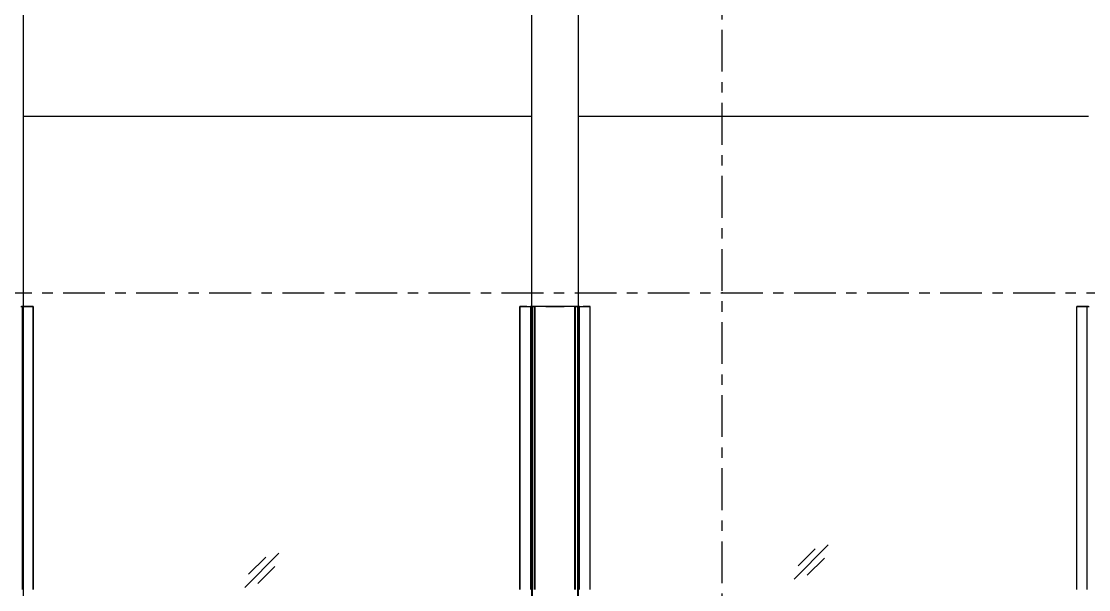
# Model space of a CAD drawing. Header units: millimetres. Extents: x 2519235 to 7246330, y 25937 to 201821.
# Drawn here: x 2640929 to 2646679, y 103690 to 106752 of the extents above; entities that cross this region are included whole.
import ezdxf
from ezdxf.enums import TextEntityAlignment as Align

# ---------------------------------------------------------------- set-up
doc = ezdxf.new("R2010")
doc.units = ezdxf.units.MM
doc.linetypes.add('TA_GL_000.90000', pattern=[2.475, 0.9, -0.225, 0.225, -0.225, 0.9])
for name, color, linetype in [('000 - 0_HIDE_OBJ_FRAMING_DEF_SUB_1', 7, 'Continuous'), ('000 - 0_SYM_DWG_GRID-BUBBLE_MAIN_COLOR_1', 7, 'Continuous'), ('000 - 0_SYM_DWG_GRIDLINE_MAIN_COLOR_251', 7, 'Continuous'), ('000 - 0_SYM_DWG_LEVEL_TEXT', 7, 'Continuous'), ('_งานโครงสร้าง', 7, 'Continuous'), ('A-GENM', 7, 'Continuous')]:
    doc.layers.add(name, color=color, linetype=linetype)
doc.styles.add('Arial', font='arial.ttf', dxfattribs={"height": 300})
doc.styles.add('Arial_1', font='arial.ttf', dxfattribs={"height": 250})
doc.styles.add('TA', font='', dxfattribs={"height": 4.5})
doc.styles.get('TA').set_extended_font_data('Cordia New')

# ---------------------------------------------------------------- blocks, each defined once
blk = doc.blocks.new('Enrance Curtain Wall Panel Edge 5a - Enrance Curtain Wall Panel Edge 5a-28915756-ENTRANCE 1 - ELEVATION 1')
at = {"layer": '000 - 0_HIDE_OBJ_FRAMING_DEF_SUB_1', "color": 7}
for p, q in [((2997165.5, 105215), (2997174.9, 105215)), ((2997191.7, 105215), (2997168, 105215)), ((2997174.9, 105215), (2997231.6, 105215)), ((2997174.9, 103690), (2997174.9, 105215)), ((2997204.7, 105215), (2997194.5, 105215)), ((2997204.7, 105215), (2997202.7, 105215)), ((2997202.7, 105215), (2997204.7, 105215)), ((2997231.6, 105215), (2997204.7, 105215)), ((2997231.6, 103690), (2997231.6, 105215)), ((2997232.9, 103690), (2997232.9, 105215)), ((2999852.6, 105215), (2999852.6, 103690)), ((2999880.7, 105215), (2999853.9, 105215)), ((2999853.9, 105215), (2999910.6, 105215)), ((2999853.9, 103690), (2999853.9, 105215)), ((2999890.9, 105215), (2999880.7, 105215)), ((2999880.7, 105215), (2999882.7, 105215)), ((2999882.7, 105215), (2999880.7, 105215)), ((2999893.8, 105215), (2999917.1, 105215)), ((2999910.6, 105215), (2999910.6, 103690)), ((2999920, 105215), (2999910.6, 105215)), ((3000167.7, 105215), (2999917.7, 105215)), ((2999922, 103690), (2999922, 105215)), ((2999922, 105215), (2999932.2, 105215)), ((2999922, 103690), (2999922, 105215)), ((2999932.2, 103690), (2999932.2, 105215)), ((2999935, 105215), (2999935, 103690)), ((3000042.7, 105215), (2999935, 105215)), ((3000042.7, 105215), (2999992.7, 105215)), ((2999992.7, 105215), (3000042.7, 105215)), ((3000150.5, 105215), (3000042.7, 105215)), ((3000092.7, 105215), (3000042.7, 105215)), ((3000042.7, 105215), (3000092.7, 105215)), ((3000150.5, 103690), (3000150.5, 105215)), ((3000153.3, 105215), (3000163.5, 105215)), ((3000153.3, 103690), (3000153.3, 105215)), ((3000163.5, 105215), (3000163.5, 103690)), ((3000163.5, 105215), (3000163.5, 103690)), ((3000174.9, 105215), (3000165.5, 105215)), ((3000167.7, 105215), (3000191.7, 105215)), ((3000174.9, 105215), (3000231.6, 105215)), ((3000174.9, 103690), (3000174.9, 105215)), ((3000204.7, 105215), (3000194.5, 105215)), ((3000204.7, 105215), (3000202.7, 105215)), ((3000202.7, 105215), (3000204.7, 105215)), ((3000231.6, 105215), (3000204.7, 105215)), ((3000231.6, 103690), (3000231.6, 105215)), ((3000232.9, 103690), (3000232.9, 105215)), ((3002852.6, 105215), (3002852.6, 103690)), ((3002880.7, 105215), (3002853.9, 105215)), ((3002853.9, 105215), (3002910.6, 105215)), ((3002853.9, 103690), (3002853.9, 105215)), ((3002890.9, 105215), (3002880.7, 105215)), ((3002880.7, 105215), (3002882.7, 105215)), ((3002882.7, 105215), (3002880.7, 105215)), ((3002917.7, 105215), (3002893.8, 105215)), ((3002910.6, 105215), (3002920, 105215)), ((3002910.6, 103690), (3002910.6, 105215)), ((2999922, 103590), (2999922, 103690)), ((3000163.5, 103690), (3000163.5, 103590))]:
    blk.add_line(p, q, dxfattribs=at)
blk = doc.blocks.new('W-1-PP17-ENT1_REV02_20260415-155428_PP17_ENT1_EX_ELE1')
at = {"layer": '000 - 0_HIDE_OBJ_FRAMING_DEF_SUB_1', "color": 7}
for p, q in [((388.3, 103746.8), (572.2, 103930.7)), ((409.6, 103817.6), (501.5, 103909.5)), ((-2571.7, 103702.5), (-2387.8, 103886.3)), ((-2550.5, 103773.2), (-2458.5, 103865.1)), ((459.1, 103768.1), (551, 103860)), ((-2501, 103723.7), (-2409, 103815.6))]:
    blk.add_line(p, q, dxfattribs=at)
at = {"layer": 'A-GENM', "color": 7}
blk.add_blockref('Enrance Curtain Wall Panel Edge 5a - Enrance Curtain Wall Panel Edge 5a-28915756-ENTRANCE 1 - ELEVATION 1', (-3000942.9, 0), dxfattribs=at)
blk = doc.blocks.new('*U1062')
at = {"color": 7}
blk.add_point((0, 0), dxfattribs=at)
at = {"layer": '000 - 0_SYM_DWG_LEVEL_TEXT', "color": 7, "style": 'Arial_1'}
for tag, p in [('LV_NAME_1', (-575.78, 11.92)), ('LV_NAME_2', (-575.79, 6.83)), ('LV_NAME_3', (-575.8, 1.74))]:
    blk.add_attdef(tag, p, '', height=3, dxfattribs=at)
blk = doc.blocks.new('*U2769')
at = {"layer": '000 - 0_SYM_DWG_GRIDLINE_MAIN_COLOR_251', "color": 7, "linetype": 'ByBlock', "ltscale": 5}
blk.add_line((20, 0), (-313.8, 0), dxfattribs=at)
at = {"color": 7, "style": 'TA', "flags": 1}
blk.add_attdef('LOCATION', (6, -6), '', height=4.5, rotation=270, dxfattribs=at)
at = {"layer": '000 - 0_SYM_DWG_GRID-BUBBLE_MAIN_COLOR_1', "color": 7, "style": 'Arial'}
blk.add_attdef('GRID-HEAD', text='', height=4, rotation=90, dxfattribs=at).set_placement((42.25, 0), align=Align.MIDDLE_CENTER)
blk = doc.blocks.new('*U1068')
at = {"layer": '000 - 0_SYM_DWG_GRIDLINE_MAIN_COLOR_251', "color": 7, "linetype": 'ByBlock', "ltscale": 5}
blk.add_line((20, 0), (-878, 0), dxfattribs=at)
at = {"color": 7, "style": 'TA', "flags": 1}
blk.add_attdef('LOCATION', (6, -6), '', height=4.5, rotation=270, dxfattribs=at)
blk = doc.blocks.new('W-1-PP17-ENT1_REV02_20260415-160509_PP17_ENT1_ELE1_DIMS_1')
at = {"color": 7, "xscale": 50, "yscale": 50, "zscale": 50}
blk.add_blockref('*U1062', (0, 105290), dxfattribs=at)
at = {"layer": '000 - 0_SYM_DWG_GRIDLINE_MAIN_COLOR_251', "color": 7, "linetype": 'TA_GL_000.90000', "xscale": 50, "yscale": 50, "zscale": 50}
for name, p, rotation in [('*U2769', (0, 100000), 270), ('*U1068', (-24600, 105290), 180)]:
    blk.add_blockref(name, p, dxfattribs=dict(at, rotation=rotation))
blk = doc.blocks.new('W-1-PP17-ENT1_REV02_20260415-160712_PP17_ENT1_SE_ELE1')
at = {"layer": '_งานโครงสร้าง', "color": 7}
blk.add_line((-3765.2, 114340), (-3765.2, 100790), dxfattribs=at)
at = {"layer": '_งานโครงสร้าง', "color": 7, "extrusion": (-1.22465e-16, 1, 0)}
for p, q in [((-1025.2, 100790), (-1025.2, 111490)), ((-775.2, 111490), (-775.2, 100790)), ((-1025.2, 106240), (-3765.2, 106240)), ((1974.8, 106240), (-775.2, 106240))]:
    blk.add_line(p, q, dxfattribs=at)

msp = doc.modelspace()

# ---------------------------------------------------------------- block references
at = {"color": 7}
msp.add_blockref('W-1-PP17-ENT1_REV02_20260415-155428_PP17_ENT1_EX_ELE1', (2644703.703, 0), dxfattribs=at)

# ---------------------------------------------------------------- next in the draw order: block references
for name in ['W-1-PP17-ENT1_REV02_20260415-160509_PP17_ENT1_ELE1_DIMS_1', 'W-1-PP17-ENT1_REV02_20260415-160712_PP17_ENT1_SE_ELE1']:
    msp.add_blockref(name, (2644703.703, 0), dxfattribs=at)

doc.saveas('drawing.dxf')
